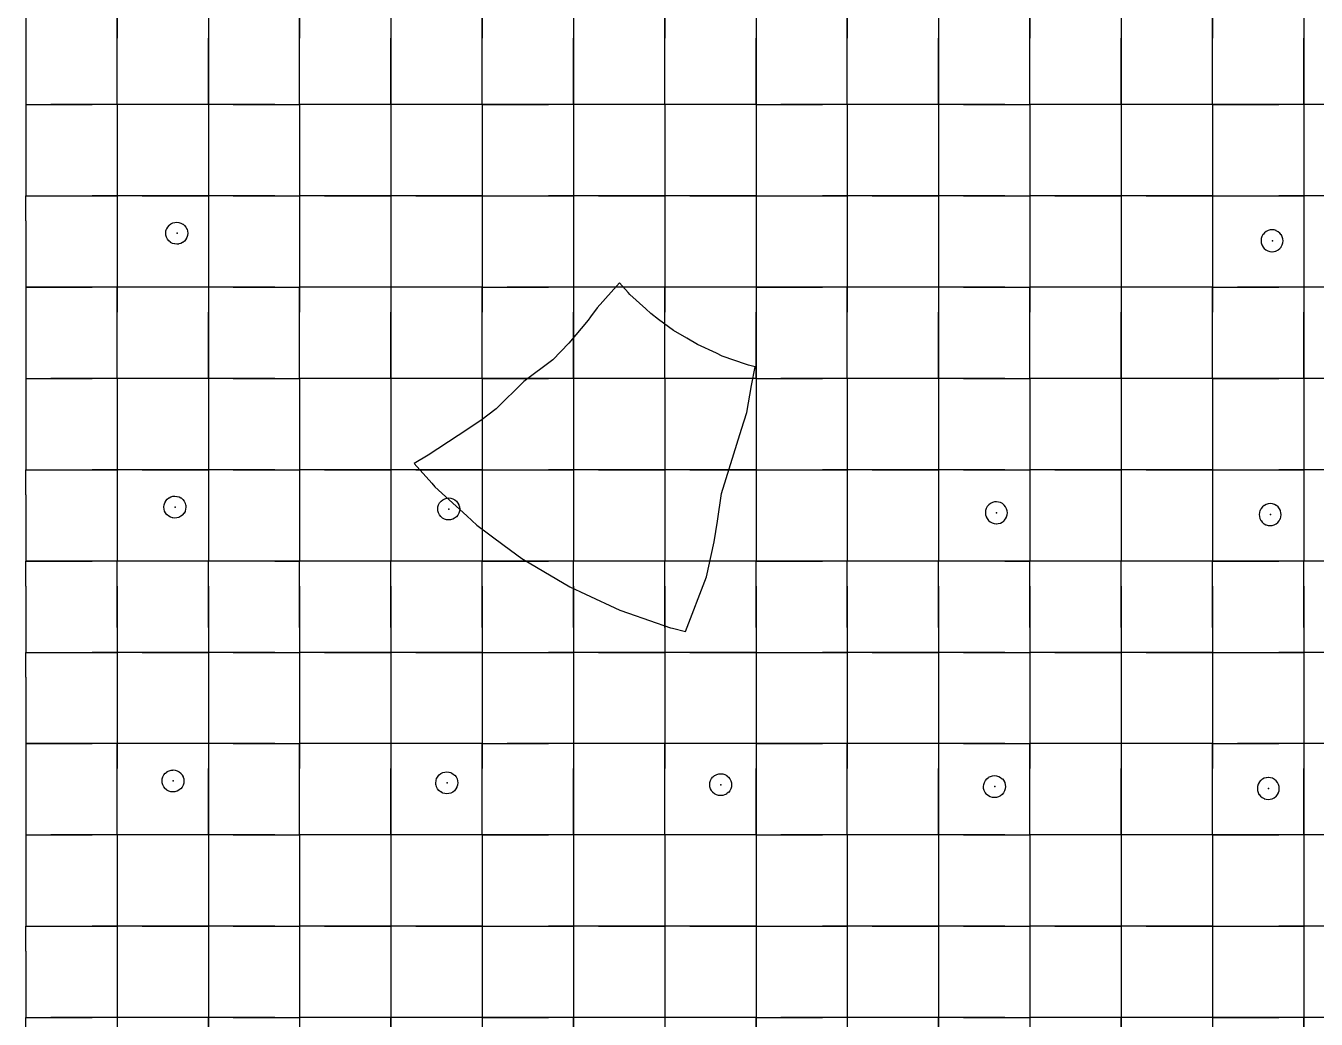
# Model space of a CAD drawing. Header units: metres. Extents: x 0 to 438, y -24 to 612.
# Drawn here: x 0 to 127.2, y 197.8 to 295.8 of the extents above; entities that cross this region are included whole.
import ezdxf

# ---------------------------------------------------------------- set-up
doc = ezdxf.new("R2010")
doc.units = ezdxf.units.M
doc.layers.add('LAYER_01_CUT', color=7, linetype='Continuous')
doc.layers.add('LAYER_04_GRID', color=7, linetype='Continuous')

msp = doc.modelspace()

# ---------------------------------------------------------------- linework, layer by layer
at = {"layer": 'LAYER_01_CUT'}
for points in [[(2.46, 297), (0, 297), (0, 294.54), (0, 288), (0, 285.54)], [(9, 290.46), (9, 297), (9, 294.54)], [(20.46, 297), (18, 297), (18, 290.46), (18, 288), (18, 281.46)], [(18, 297), (18, 294.54)], [(27, 290.46), (27, 297), (27, 294.54)], [(38.46, 297), (36, 297), (36, 290.46), (36, 288), (36, 281.46)], [(36, 297), (36, 294.54)], [(45, 290.46), (45, 297), (45, 294.54)], [(56.46, 297), (54, 297), (54, 290.46), (54, 288), (54, 281.46)], [(54, 297), (54, 294.54)], [(63, 290.46), (63, 297), (63, 294.54)], [(74.46, 297), (72, 297), (72, 290.46), (72, 288), (72, 281.46)], [(72, 297), (72, 294.54)], [(81, 290.46), (81, 297), (81, 294.54)], [(92.46, 297), (90, 297), (90, 290.46), (90, 288), (90, 281.46)], [(90, 297), (90, 294.54)], [(99, 290.46), (99, 297), (99, 294.54)], [(110.46, 297), (108, 297), (108, 290.46), (108, 288), (108, 281.46)], [(108, 297), (108, 294.54)], [(117, 290.46), (117, 297), (117, 294.54)], [(128.46, 297), (126, 297), (126, 290.46), (126, 288), (126, 281.46)], [(126, 297), (126, 294.54)], [(9, 288), (9, 294.54)], [(18, 288), (18, 294.54)], [(27, 288), (27, 294.54)], [(36, 288), (36, 294.54)], [(45, 288), (45, 294.54)], [(54, 288), (54, 294.54)], [(63, 288), (63, 294.54)], [(72, 288), (72, 294.54)], [(81, 288), (81, 294.54)], [(90, 288), (90, 294.54)], [(99, 288), (99, 294.54)], [(108, 288), (108, 294.54)], [(117, 288), (117, 294.54)], [(126, 288), (126, 294.54)], [(9, 288), (9, 290.46)], [(27, 288), (27, 290.46)], [(45, 288), (45, 290.46)], [(63, 288), (63, 290.46)], [(81, 288), (81, 290.46)], [(99, 288), (99, 290.46)], [(117, 288), (117, 290.46)], [(0, 288), (2.46, 288)], [(0, 288), (6.54, 288)], [(9, 288), (2.46, 288)], [(9, 288), (6.54, 288)], [(11.46, 288), (9, 288), (9, 281.46)], [(15.54, 288), (9, 288)], [(9, 288), (9, 285.54)], [(18, 288), (11.46, 288)], [(18, 288), (15.54, 288)], [(20.46, 288), (18, 288)], [(24.54, 288), (18, 288)], [(18, 288), (18, 285.54)], [(20.46, 288), (27, 288)], [(24.54, 288), (27, 288)], [(29.46, 288), (27, 288), (27, 281.46)], [(33.54, 288), (27, 288)], [(27, 288), (27, 285.54)], [(36, 288), (29.46, 288)], [(36, 288), (33.54, 288)], [(38.46, 288), (36, 288)], [(42.54, 288), (36, 288)], [(36, 288), (36, 285.54)], [(45, 288), (38.46, 288)], [(45, 288), (42.54, 288)], [(47.46, 288), (45, 288), (45, 281.46)], [(45, 288), (45, 285.54)], [(45, 288), (51.54, 288)], [(54, 288), (47.46, 288)], [(54, 288), (51.54, 288)], [(56.46, 288), (54, 288)], [(60.54, 288), (54, 288)], [(54, 288), (54, 285.54)], [(63, 288), (56.46, 288)], [(63, 288), (60.54, 288)], [(65.46, 288), (63, 288), (63, 281.46)], [(69.54, 288), (63, 288)], [(63, 288), (63, 285.54)], [(72, 288), (65.46, 288)], [(72, 288), (69.54, 288)], [(72, 288), (72, 285.54)], [(72, 288), (74.46, 288)], [(72, 288), (78.54, 288)], [(81, 288), (74.46, 288)], [(81, 288), (78.54, 288)], [(83.46, 288), (81, 288), (81, 281.46)], [(87.54, 288), (81, 288)], [(81, 288), (81, 285.54)], [(90, 288), (83.46, 288)], [(90, 288), (87.54, 288)], [(92.46, 288), (90, 288)], [(96.54, 288), (90, 288)], [(90, 288), (90, 285.54)], [(92.46, 288), (99, 288)], [(96.54, 288), (99, 288)], [(101.46, 288), (99, 288), (99, 281.46)], [(105.54, 288), (99, 288)], [(99, 288), (99, 285.54)], [(108, 288), (101.46, 288)], [(108, 288), (105.54, 288)], [(110.46, 288), (108, 288)], [(114.54, 288), (108, 288)], [(108, 288), (108, 285.54)], [(117, 288), (110.46, 288)], [(117, 288), (114.54, 288)], [(119.46, 288), (117, 288), (117, 281.46)], [(117, 288), (117, 285.54)], [(117, 288), (123.54, 288)], [(126, 288), (119.46, 288)], [(126, 288), (123.54, 288)], [(128.46, 288), (126, 288)], [(132.54, 288), (126, 288)], [(126, 288), (126, 285.54)], [(0, 285.54), (0, 279)], [(9, 285.54), (9, 279)], [(18, 285.54), (18, 279)], [(27, 285.54), (27, 279)], [(36, 285.54), (36, 279)], [(45, 285.54), (45, 279)], [(54, 285.54), (54, 279)], [(63, 285.54), (63, 279)], [(72, 285.54), (72, 279)], [(81, 285.54), (81, 279)], [(90, 285.54), (90, 279)], [(99, 285.54), (99, 279)], [(108, 285.54), (108, 279)], [(117, 285.54), (117, 279)], [(126, 285.54), (126, 279)], [(9, 281.46), (9, 279)], [(18, 281.46), (18, 279)], [(27, 281.46), (27, 279)], [(36, 281.46), (36, 279)], [(45, 281.46), (45, 279)], [(54, 281.46), (54, 279)], [(63, 281.46), (63, 279)], [(72, 281.46), (72, 279)], [(81, 281.46), (81, 279)], [(90, 281.46), (90, 279)], [(99, 281.46), (99, 279)], [(108, 281.46), (108, 279)], [(117, 281.46), (117, 279)], [(126, 281.46), (126, 279)], [(0, 276.54), (0, 279), (2.46, 279), (9, 279), (9, 272.46)], [(0, 279), (6.54, 279)], [(9, 279), (6.54, 279)], [(11.46, 279), (9, 279)], [(15.54, 279), (9, 279)], [(9, 279), (9, 276.54)], [(11.46, 279), (18, 279), (18, 272.46)], [(18, 279), (15.54, 279)], [(20.46, 279), (18, 279)], [(24.54, 279), (18, 279)], [(18, 279), (18, 276.54)], [(20.46, 279), (27, 279), (27, 272.46)], [(24.54, 279), (27, 279)], [(29.46, 279), (27, 279)], [(33.54, 279), (27, 279)], [(27, 279), (27, 276.54)], [(29.46, 279), (36, 279), (36, 272.46)], [(36, 279), (33.54, 279)], [(38.46, 279), (36, 279)], [(42.54, 279), (36, 279)], [(36, 279), (36, 276.54)], [(38.46, 279), (45, 279), (45, 272.46)], [(45, 279), (42.54, 279)], [(45, 279), (45, 276.54)], [(45, 279), (47.46, 279)], [(45, 279), (51.54, 279)], [(47.46, 279), (54, 279), (54, 272.46)], [(54, 279), (51.54, 279)], [(56.46, 279), (54, 279)], [(60.54, 279), (54, 279)], [(54, 279), (54, 276.54)], [(56.46, 279), (63, 279), (63, 272.46)], [(63, 279), (60.54, 279)], [(65.46, 279), (63, 279)], [(69.54, 279), (63, 279)], [(63, 279), (63, 276.54)], [(65.46, 279), (72, 279), (72, 272.46)], [(72, 279), (69.54, 279)], [(72, 279), (72, 276.54)], [(72, 279), (74.46, 279)], [(72, 279), (78.54, 279)], [(74.46, 279), (81, 279), (81, 272.46)], [(81, 279), (78.54, 279)], [(83.46, 279), (81, 279)], [(87.54, 279), (81, 279)], [(81, 279), (81, 276.54)], [(83.46, 279), (90, 279), (90, 272.46)], [(90, 279), (87.54, 279)], [(92.46, 279), (90, 279)], [(96.54, 279), (90, 279)], [(90, 279), (90, 276.54)], [(92.46, 279), (99, 279), (99, 272.46)], [(96.54, 279), (99, 279)], [(101.46, 279), (99, 279)], [(105.54, 279), (99, 279)], [(99, 279), (99, 276.54)], [(101.46, 279), (108, 279), (108, 272.46)], [(108, 279), (105.54, 279)], [(110.46, 279), (108, 279)], [(114.54, 279), (108, 279)], [(108, 279), (108, 276.54)], [(110.46, 279), (117, 279), (117, 272.46)], [(117, 279), (114.54, 279)], [(117, 279), (117, 276.54)], [(117, 279), (119.46, 279)], [(117, 279), (123.54, 279)], [(119.46, 279), (126, 279), (126, 272.46)], [(126, 279), (123.54, 279)], [(128.46, 279), (126, 279)], [(132.54, 279), (126, 279)], [(126, 279), (126, 276.54)], [(0, 276.54), (0, 270)], [(9, 276.54), (9, 270)], [(15.8, 275.9), (15.89, 275.72), (15.9, 275.71), (15.95, 275.52), (15.95, 275.51), (15.97, 275.32), (15.97, 275.31), (15.95, 275.11), (15.95, 275.11), (15.89, 274.91), (15.88, 274.9), (15.78, 274.72), (15.78, 274.71), (15.64, 274.55), (15.64, 274.54), (15.47, 274.41), (15.46, 274.41), (15.28, 274.31), (15.27, 274.31), (15.08, 274.26), (15.07, 274.25), (14.89, 274.24), (14.88, 274.24), (14.68, 274.26), (14.67, 274.26), (14.47, 274.32), (14.47, 274.32), (14.28, 274.42), (14.27, 274.43), (14.11, 274.56), (14.11, 274.57), (13.98, 274.73), (13.97, 274.74), (13.88, 274.93), (13.87, 274.93), (13.82, 275.13), (13.82, 275.13), (13.8, 275.32), (13.8, 275.33), (13.82, 275.53), (13.82, 275.54), (13.88, 275.73), (13.89, 275.74), (13.99, 275.92), (13.99, 275.93), (14.13, 276.09), (14.13, 276.1), (14.3, 276.23), (14.31, 276.24), (14.49, 276.33), (14.5, 276.33), (14.69, 276.39), (14.7, 276.39), (14.88, 276.4), (14.89, 276.4), (15.09, 276.38), (15.1, 276.38), (15.3, 276.32), (15.3, 276.32), (15.49, 276.22), (15.5, 276.22), (15.66, 276.08), (15.66, 276.07), (15.79, 275.91), (15.8, 275.9)], [(18, 276.54), (18, 270)], [(27, 276.54), (27, 270)], [(36, 276.54), (36, 270)], [(45, 276.54), (45, 270)], [(54, 276.54), (54, 270)], [(63, 276.54), (63, 270)], [(72, 276.54), (72, 270)], [(81, 276.54), (81, 270)], [(90, 276.54), (90, 270)], [(99, 276.54), (99, 270)], [(108, 276.54), (108, 270)], [(117, 276.54), (117, 270)], [(126, 276.54), (126, 270)], [(122.87, 273.49), (122.88, 273.49), (123.07, 273.51), (123.08, 273.51), (123.27, 273.56), (123.28, 273.57), (123.46, 273.66), (123.47, 273.67), (123.64, 273.8), (123.64, 273.8), (123.78, 273.96), (123.78, 273.97), (123.88, 274.16), (123.88, 274.16), (123.94, 274.36), (123.95, 274.37), (123.97, 274.57), (123.97, 274.58), (123.95, 274.76), (123.95, 274.77), (123.89, 274.96), (123.89, 274.97), (123.8, 275.15), (123.79, 275.16), (123.66, 275.33), (123.66, 275.33), (123.49, 275.47), (123.49, 275.47), (123.3, 275.57), (123.29, 275.58), (123.1, 275.64), (123.09, 275.64), (122.89, 275.66), (122.88, 275.66), (122.7, 275.64), (122.69, 275.64), (122.5, 275.59), (122.49, 275.58), (122.3, 275.49), (122.3, 275.48), (122.13, 275.35), (122.12, 275.35), (121.99, 275.19), (121.98, 275.18), (121.88, 274.99), (121.88, 274.99), (121.82, 274.79), (121.82, 274.78), (121.8, 274.58), (121.8, 274.57), (121.82, 274.39), (121.82, 274.38), (121.87, 274.19), (121.87, 274.18), (121.97, 274), (121.97, 273.99), (122.1, 273.82), (122.11, 273.82), (122.27, 273.68), (122.28, 273.68), (122.46, 273.58), (122.47, 273.57), (122.67, 273.51), (122.68, 273.51), (122.87, 273.49)], [(9, 272.46), (9, 270)], [(18, 272.46), (18, 270)], [(27, 272.46), (27, 270)], [(36, 272.46), (36, 270)], [(45, 272.46), (45, 270)], [(54, 272.46), (54, 270)], [(63, 272.46), (63, 270)], [(72, 272.46), (72, 270)], [(81, 272.46), (81, 270)], [(90, 272.46), (90, 270)], [(99, 272.46), (99, 270)], [(108, 272.46), (108, 270)], [(117, 272.46), (117, 270)], [(126, 272.46), (126, 270)], [(2.46, 270), (0, 270), (0, 267.54), (0, 261), (0, 258.54)], [(0, 270), (6.54, 270)], [(9, 270), (2.46, 270)], [(9, 270), (6.54, 270)], [(9, 263.46), (9, 270), (9, 267.54)], [(11.46, 270), (9, 270)], [(15.54, 270), (9, 270)], [(18, 270), (11.46, 270)], [(18, 270), (15.54, 270)], [(20.46, 270), (18, 270), (18, 263.46), (18, 261), (18, 254.46)], [(24.54, 270), (18, 270)], [(18, 270), (18, 267.54)], [(20.46, 270), (27, 270)], [(24.54, 270), (27, 270)], [(27, 263.46), (27, 270), (27, 267.54)], [(29.46, 270), (27, 270)], [(33.54, 270), (27, 270)], [(36, 270), (29.46, 270)], [(36, 270), (33.54, 270)], [(38.46, 270), (36, 270), (36, 263.46), (36, 261), (36, 254.46)], [(42.54, 270), (36, 270)], [(36, 270), (36, 267.54)], [(47.17, 244.54), (48.92, 243.25), (51.09, 241.96), (53.65, 240.45), (55.18, 239.74), (58.56, 238.17), (59.42, 237.87), (63.57, 236.43), (63.75, 236.38), (65.04, 236.07), (67.12, 241.45), (67.88, 244.9), (68.21, 246.93), (68.58, 249.66), (70.57, 255.99), (71.1, 257.65), (71.55, 260.32), (71.91, 262.16), (71.27, 262.31), (71.17, 262.34), (71.05, 262.38), (68.67, 263.21), (68.09, 263.48), (66.22, 264.34), (65.18, 264.96), (63.85, 265.74), (62.39, 266.83), (61.62, 267.4), (61.13, 267.85), (59.56, 269.28), (59.4, 269.46), (58.54, 270.42), (56.35, 267.96), (55.69, 267.07), (55.44, 266.74), (53.53, 264.49), (51.97, 262.83), (49.11, 260.7), (46.39, 258.02), (44.88, 256.85), (42.62, 255.37), (39.67, 253.44), (38.3, 252.61), (40.02, 250.67), (40.34, 250.32), (43.47, 247.45), (44.46, 246.55), (47.17, 244.54)], [(45, 270), (38.46, 270)], [(45, 270), (42.54, 270)], [(45, 263.46), (45, 270), (45, 267.54)], [(45, 270), (47.46, 270)], [(45, 270), (51.54, 270)], [(54, 270), (47.46, 270)], [(54, 270), (51.54, 270)], [(56.46, 270), (54, 270), (54, 263.46), (54, 261), (54, 254.46)], [(60.54, 270), (54, 270)], [(54, 270), (54, 267.54)], [(63, 270), (56.46, 270)], [(63, 270), (60.54, 270)], [(63, 263.46), (63, 270), (63, 267.54)], [(65.46, 270), (63, 270)], [(69.54, 270), (63, 270)], [(72, 270), (65.46, 270)], [(72, 270), (69.54, 270)], [(74.46, 270), (72, 270), (72, 263.46), (72, 261), (72, 254.46)], [(72, 270), (72, 267.54)], [(72, 270), (78.54, 270)], [(81, 270), (74.46, 270)], [(81, 270), (78.54, 270)], [(81, 263.46), (81, 270), (81, 267.54)], [(83.46, 270), (81, 270)], [(87.54, 270), (81, 270)], [(90, 270), (83.46, 270)], [(90, 270), (87.54, 270)], [(92.46, 270), (90, 270), (90, 263.46), (90, 261), (90, 254.46)], [(96.54, 270), (90, 270)], [(90, 270), (90, 267.54)], [(92.46, 270), (99, 270)], [(96.54, 270), (99, 270)], [(99, 263.46), (99, 270), (99, 267.54)], [(101.46, 270), (99, 270)], [(105.54, 270), (99, 270)], [(108, 270), (101.46, 270)], [(108, 270), (105.54, 270)], [(110.46, 270), (108, 270), (108, 263.46), (108, 261), (108, 254.46)], [(114.54, 270), (108, 270)], [(108, 270), (108, 267.54)], [(117, 270), (110.46, 270)], [(117, 270), (114.54, 270)], [(117, 263.46), (117, 270), (117, 267.54)], [(117, 270), (119.46, 270)], [(117, 270), (123.54, 270)], [(126, 270), (119.46, 270)], [(126, 270), (123.54, 270)], [(128.46, 270), (126, 270), (126, 263.46), (126, 261), (126, 254.46)], [(132.54, 270), (126, 270)], [(126, 270), (126, 267.54)], [(9, 261), (9, 267.54)], [(18, 261), (18, 267.54)], [(27, 261), (27, 267.54)], [(36, 261), (36, 267.54)], [(45, 261), (45, 267.54)], [(54, 261), (54, 267.54)], [(63, 261), (63, 267.54)], [(72, 261), (72, 267.54)], [(81, 261), (81, 267.54)], [(90, 261), (90, 267.54)], [(99, 261), (99, 267.54)], [(108, 261), (108, 267.54)], [(117, 261), (117, 267.54)], [(126, 261), (126, 267.54)], [(9, 261), (9, 263.46)], [(27, 261), (27, 263.46)], [(45, 261), (45, 263.46)], [(63, 261), (63, 263.46)], [(81, 261), (81, 263.46)], [(99, 261), (99, 263.46)], [(117, 261), (117, 263.46)], [(0, 261), (2.46, 261)], [(0, 261), (6.54, 261)], [(9, 261), (2.46, 261)], [(9, 261), (6.54, 261)], [(11.46, 261), (9, 261), (9, 254.46)], [(15.54, 261), (9, 261)], [(9, 261), (9, 258.54)], [(18, 261), (11.46, 261)], [(18, 261), (15.54, 261)], [(20.46, 261), (18, 261)], [(24.54, 261), (18, 261)], [(18, 261), (18, 258.54)], [(20.46, 261), (27, 261)], [(24.54, 261), (27, 261)], [(29.46, 261), (27, 261), (27, 254.46)], [(33.54, 261), (27, 261)], [(27, 261), (27, 258.54)], [(36, 261), (29.46, 261)], [(36, 261), (33.54, 261)], [(38.46, 261), (36, 261)], [(42.54, 261), (36, 261)], [(36, 261), (36, 258.54)], [(45, 261), (38.46, 261)], [(45, 261), (42.54, 261)], [(47.46, 261), (45, 261), (45, 254.46)], [(45, 261), (45, 258.54)], [(45, 261), (51.54, 261)], [(54, 261), (47.46, 261)], [(54, 261), (51.54, 261)], [(56.46, 261), (54, 261)], [(60.54, 261), (54, 261)], [(54, 261), (54, 258.54)], [(63, 261), (56.46, 261)], [(63, 261), (60.54, 261)], [(65.46, 261), (63, 261), (63, 254.46)], [(69.54, 261), (63, 261)], [(63, 261), (63, 258.54)], [(72, 261), (65.46, 261)], [(72, 261), (69.54, 261)], [(72, 261), (72, 258.54)], [(72, 261), (74.46, 261)], [(72, 261), (78.54, 261)], [(81, 261), (74.46, 261)], [(81, 261), (78.54, 261)], [(83.46, 261), (81, 261), (81, 254.46)], [(87.54, 261), (81, 261)], [(81, 261), (81, 258.54)], [(90, 261), (83.46, 261)], [(90, 261), (87.54, 261)], [(92.46, 261), (90, 261)], [(96.54, 261), (90, 261)], [(90, 261), (90, 258.54)], [(92.46, 261), (99, 261)], [(96.54, 261), (99, 261)], [(101.46, 261), (99, 261), (99, 254.46)], [(105.54, 261), (99, 261)], [(99, 261), (99, 258.54)], [(108, 261), (101.46, 261)], [(108, 261), (105.54, 261)], [(110.46, 261), (108, 261)], [(114.54, 261), (108, 261)], [(108, 261), (108, 258.54)], [(117, 261), (110.46, 261)], [(117, 261), (114.54, 261)], [(119.46, 261), (117, 261), (117, 254.46)], [(117, 261), (117, 258.54)], [(117, 261), (123.54, 261)], [(126, 261), (119.46, 261)], [(126, 261), (123.54, 261)], [(128.46, 261), (126, 261)], [(132.54, 261), (126, 261)], [(126, 261), (126, 258.54)], [(0, 258.54), (0, 252)], [(9, 258.54), (9, 252)], [(18, 258.54), (18, 252)], [(27, 258.54), (27, 252)], [(36, 258.54), (36, 252)], [(45, 258.54), (45, 252)], [(54, 258.54), (54, 252)], [(63, 258.54), (63, 252)], [(72, 258.54), (72, 252)], [(81, 258.54), (81, 252)], [(90, 258.54), (90, 252)], [(99, 258.54), (99, 252)], [(108, 258.54), (108, 252)], [(117, 258.54), (117, 252)], [(126, 258.54), (126, 252)], [(9, 254.46), (9, 252)], [(18, 254.46), (18, 252)], [(27, 254.46), (27, 252)], [(36, 254.46), (36, 252)], [(45, 254.46), (45, 252)], [(54, 254.46), (54, 252)], [(63, 254.46), (63, 252)], [(72, 254.46), (72, 252)], [(81, 254.46), (81, 252)], [(90, 254.46), (90, 252)], [(99, 254.46), (99, 252)], [(108, 254.46), (108, 252)], [(117, 254.46), (117, 252)], [(126, 254.46), (126, 252)], [(0, 249.54), (0, 252), (2.46, 252), (9, 252), (9, 245.46)], [(0, 252), (6.54, 252)], [(9, 252), (6.54, 252)], [(11.46, 252), (9, 252)], [(15.54, 252), (9, 252)], [(9, 252), (9, 249.54)], [(11.46, 252), (18, 252), (18, 245.46)], [(18, 252), (15.54, 252)], [(20.46, 252), (18, 252)], [(24.54, 252), (18, 252)], [(18, 252), (18, 249.54)], [(20.46, 252), (27, 252), (27, 245.46)], [(24.54, 252), (27, 252)], [(29.46, 252), (27, 252)], [(33.54, 252), (27, 252)], [(27, 252), (27, 249.54)], [(29.46, 252), (36, 252), (36, 245.46)], [(36, 252), (33.54, 252)], [(38.46, 252), (36, 252)], [(42.54, 252), (36, 252)], [(36, 252), (36, 249.54)], [(38.46, 252), (45, 252), (45, 245.46)], [(45, 252), (42.54, 252)], [(45, 252), (45, 249.54)], [(45, 252), (47.46, 252)], [(45, 252), (51.54, 252)], [(47.46, 252), (54, 252), (54, 245.46)], [(54, 252), (51.54, 252)], [(56.46, 252), (54, 252)], [(60.54, 252), (54, 252)], [(54, 252), (54, 249.54)], [(56.46, 252), (63, 252), (63, 245.46)], [(63, 252), (60.54, 252)], [(65.46, 252), (63, 252)], [(69.54, 252), (63, 252)], [(63, 252), (63, 249.54)], [(65.46, 252), (72, 252), (72, 245.46)], [(72, 252), (69.54, 252)], [(72, 252), (72, 249.54)], [(72, 252), (74.46, 252)], [(72, 252), (78.54, 252)], [(74.46, 252), (81, 252), (81, 245.46)], [(81, 252), (78.54, 252)], [(83.46, 252), (81, 252)], [(87.54, 252), (81, 252)], [(81, 252), (81, 249.54)], [(83.46, 252), (90, 252), (90, 245.46)], [(90, 252), (87.54, 252)], [(92.46, 252), (90, 252)], [(96.54, 252), (90, 252)], [(90, 252), (90, 249.54)], [(92.46, 252), (99, 252), (99, 245.46)], [(96.54, 252), (99, 252)], [(101.46, 252), (99, 252)], [(105.54, 252), (99, 252)], [(99, 252), (99, 249.54)], [(101.46, 252), (108, 252), (108, 245.46)], [(108, 252), (105.54, 252)], [(110.46, 252), (108, 252)], [(114.54, 252), (108, 252)], [(108, 252), (108, 249.54)], [(110.46, 252), (117, 252), (117, 245.46)], [(117, 252), (114.54, 252)], [(117, 252), (117, 249.54)], [(117, 252), (119.46, 252)], [(117, 252), (123.54, 252)], [(119.46, 252), (126, 252), (126, 245.46)], [(126, 252), (123.54, 252)], [(128.46, 252), (126, 252)], [(132.54, 252), (126, 252)], [(126, 252), (126, 249.54)], [(0, 249.54), (0, 243)], [(9, 249.54), (9, 243)], [(13.92, 247.57), (13.79, 247.74), (13.78, 247.74), (13.69, 247.93), (13.69, 247.93), (13.63, 248.13), (13.63, 248.13), (13.62, 248.32), (13.61, 248.33), (13.64, 248.53), (13.64, 248.54), (13.7, 248.73), (13.7, 248.74), (13.8, 248.92), (13.8, 248.93), (13.94, 249.09), (13.95, 249.1), (14.11, 249.23), (14.12, 249.24), (14.3, 249.33), (14.31, 249.33), (14.5, 249.39), (14.51, 249.39), (14.7, 249.4), (14.71, 249.4), (14.9, 249.38), (14.91, 249.38), (15.11, 249.32), (15.12, 249.32), (15.3, 249.22), (15.31, 249.22), (15.47, 249.08), (15.48, 249.07), (15.61, 248.91), (15.61, 248.9), (15.71, 248.72), (15.71, 248.71), (15.76, 248.52), (15.77, 248.51), (15.78, 248.32), (15.78, 248.31), (15.76, 248.12), (15.76, 248.11), (15.7, 247.91), (15.7, 247.9), (15.6, 247.72), (15.59, 247.71), (15.46, 247.55), (15.45, 247.54), (15.28, 247.41), (15.28, 247.41), (15.09, 247.31), (15.08, 247.31), (14.89, 247.26), (14.89, 247.25), (14.7, 247.24), (14.69, 247.24), (14.49, 247.26), (14.48, 247.26), (14.29, 247.32), (14.28, 247.32), (14.1, 247.42), (14.09, 247.43), (13.93, 247.56), (13.92, 247.57)], [(18, 249.54), (18, 243)], [(27, 249.54), (27, 243)], [(36, 249.54), (36, 243)], [(45, 249.54), (45, 243)], [(54, 249.54), (54, 243)], [(63, 249.54), (63, 243)], [(72, 249.54), (72, 243)], [(81, 249.54), (81, 243)], [(90, 249.54), (90, 243)], [(99, 249.54), (99, 243)], [(108, 249.54), (108, 243)], [(117, 249.54), (117, 243)], [(126, 249.54), (126, 243)], [(40.8, 248.74), (40.8, 248.75), (40.94, 248.91), (40.95, 248.91), (41.11, 249.04), (41.12, 249.05), (41.3, 249.14), (41.31, 249.15), (41.5, 249.2), (41.51, 249.2), (41.7, 249.22), (41.71, 249.22), (41.9, 249.2), (41.91, 249.2), (42.11, 249.14), (42.12, 249.13), (42.3, 249.03), (42.31, 249.03), (42.47, 248.89), (42.48, 248.89), (42.61, 248.72), (42.61, 248.71), (42.71, 248.53), (42.71, 248.52), (42.76, 248.33), (42.76, 248.32), (42.78, 248.14), (42.78, 248.13), (42.76, 247.93), (42.76, 247.92), (42.7, 247.72), (42.7, 247.72), (42.6, 247.53), (42.59, 247.52), (42.46, 247.36), (42.45, 247.36), (42.28, 247.23), (42.28, 247.22), (42.09, 247.13), (42.08, 247.12), (41.89, 247.07), (41.88, 247.07), (41.7, 247.05), (41.69, 247.05), (41.49, 247.07), (41.48, 247.07), (41.29, 247.13), (41.28, 247.14), (41.09, 247.24), (41.09, 247.24), (40.93, 247.38), (40.92, 247.38), (40.79, 247.55), (40.78, 247.56), (40.69, 247.74), (40.69, 247.75), (40.63, 247.94), (40.63, 247.95), (40.62, 248.13), (40.61, 248.14), (40.63, 248.34), (40.64, 248.35), (40.7, 248.55), (40.7, 248.55), (40.8, 248.74)], [(95.09, 246.86), (95.28, 246.76), (95.29, 246.76), (95.48, 246.7), (95.49, 246.7), (95.69, 246.68), (95.7, 246.68), (95.88, 246.7), (95.89, 246.7), (96.08, 246.75), (96.09, 246.75), (96.28, 246.85), (96.28, 246.85), (96.45, 246.98), (96.46, 246.99), (96.59, 247.15), (96.6, 247.16), (96.7, 247.34), (96.7, 247.35), (96.76, 247.55), (96.76, 247.56), (96.78, 247.75), (96.78, 247.76), (96.76, 247.95), (96.76, 247.96), (96.71, 248.15), (96.7, 248.16), (96.61, 248.34), (96.61, 248.35), (96.48, 248.51), (96.47, 248.52), (96.31, 248.66), (96.3, 248.66), (96.12, 248.76), (96.11, 248.76), (95.91, 248.82), (95.9, 248.82), (95.7, 248.85), (95.7, 248.84), (95.51, 248.83), (95.5, 248.83), (95.31, 248.77), (95.3, 248.77), (95.12, 248.68), (95.11, 248.67), (94.94, 248.54), (94.94, 248.53), (94.8, 248.37), (94.8, 248.37), (94.7, 248.18), (94.69, 248.17), (94.63, 247.98), (94.63, 247.97), (94.61, 247.77), (94.61, 247.76), (94.63, 247.57), (94.63, 247.57), (94.68, 247.38), (94.69, 247.37), (94.78, 247.18), (94.79, 247.18), (94.92, 247.01), (94.92, 247), (95.09, 246.87), (95.09, 246.86)], [(123.08, 246.56), (123.09, 246.57), (123.28, 246.66), (123.28, 246.67), (123.45, 246.8), (123.45, 246.8), (123.59, 246.96), (123.59, 246.97), (123.69, 247.16), (123.7, 247.17), (123.76, 247.36), (123.76, 247.37), (123.78, 247.57), (123.78, 247.58), (123.76, 247.76), (123.76, 247.77), (123.71, 247.96), (123.7, 247.97), (123.61, 248.16), (123.61, 248.16), (123.47, 248.33), (123.47, 248.33), (123.31, 248.47), (123.3, 248.47), (123.11, 248.57), (123.11, 248.58), (122.91, 248.64), (122.9, 248.64), (122.7, 248.66), (122.7, 248.66), (122.51, 248.64), (122.5, 248.64), (122.31, 248.59), (122.3, 248.58), (122.12, 248.49), (122.11, 248.49), (121.94, 248.35), (121.94, 248.35), (121.8, 248.19), (121.8, 248.18), (121.7, 247.99), (121.69, 247.99), (121.63, 247.79), (121.63, 247.78), (121.61, 247.58), (121.61, 247.58), (121.63, 247.39), (121.63, 247.38), (121.68, 247.19), (121.69, 247.18), (121.78, 247), (121.79, 246.99), (121.92, 246.82), (121.92, 246.82), (122.08, 246.68), (122.09, 246.68), (122.28, 246.58), (122.29, 246.57), (122.48, 246.51), (122.49, 246.51), (122.69, 246.49), (122.7, 246.49), (122.88, 246.51), (122.89, 246.51), (123.08, 246.56)], [(9, 245.46), (9, 243)], [(18, 245.46), (18, 243)], [(27, 245.46), (27, 243)], [(36, 245.46), (36, 243)], [(45, 245.46), (45, 243)], [(54, 245.46), (54, 243)], [(63, 245.46), (63, 243)], [(72, 245.46), (72, 243)], [(81, 245.46), (81, 243)], [(90, 245.46), (90, 243)], [(99, 245.46), (99, 243)], [(108, 245.46), (108, 243)], [(117, 245.46), (117, 243)], [(126, 245.46), (126, 243)], [(128.46, 243), (126, 243), (119.46, 243), (117, 243), (110.46, 243), (108, 243), (101.46, 243), (99, 243), (92.46, 243), (90, 243), (83.46, 243), (81, 243), (74.46, 243), (72, 243), (65.46, 243), (63, 243), (56.46, 243), (54, 243), (47.46, 243), (45, 243), (38.46, 243), (36, 243), (29.46, 243), (27, 243), (20.46, 243), (18, 243), (11.46, 243), (9, 243), (2.46, 243), (0, 243), (6.54, 243)], [(0, 240.54), (0, 243)], [(9, 243), (6.54, 243)], [(15.54, 243), (9, 243)], [(9, 236.46), (9, 243)], [(9, 240.54), (9, 243)], [(18, 243), (15.54, 243)], [(24.54, 243), (18, 243)], [(18, 236.46), (18, 243)], [(18, 240.54), (18, 243)], [(24.54, 243), (27, 243)], [(33.54, 243), (27, 243)], [(27, 236.46), (27, 243)], [(27, 240.54), (27, 243)], [(36, 243), (33.54, 243)], [(42.54, 243), (36, 243)], [(36, 236.46), (36, 243)], [(36, 240.54), (36, 243)], [(45, 243), (42.54, 243)], [(45, 236.46), (45, 243)], [(45, 240.54), (45, 243)], [(45, 243), (51.54, 243)], [(54, 243), (51.54, 243)], [(60.54, 243), (54, 243)], [(54, 236.46), (54, 243)], [(54, 240.54), (54, 243)], [(63, 243), (60.54, 243)], [(69.54, 243), (63, 243)], [(63, 236.46), (63, 243)], [(63, 240.54), (63, 243)], [(72, 243), (69.54, 243)], [(72, 236.46), (72, 243)], [(72, 240.54), (72, 243)], [(72, 243), (78.54, 243)], [(81, 243), (78.54, 243)], [(87.54, 243), (81, 243)], [(81, 236.46), (81, 243)], [(81, 240.54), (81, 243)], [(90, 243), (87.54, 243)], [(96.54, 243), (90, 243)], [(90, 236.46), (90, 243)], [(90, 240.54), (90, 243)], [(96.54, 243), (99, 243)], [(105.54, 243), (99, 243)], [(99, 236.46), (99, 243)], [(99, 240.54), (99, 243)], [(108, 243), (105.54, 243)], [(114.54, 243), (108, 243)], [(108, 236.46), (108, 243)], [(108, 240.54), (108, 243)], [(117, 243), (114.54, 243)], [(117, 236.46), (117, 243)], [(117, 240.54), (117, 243)], [(117, 243), (123.54, 243)], [(126, 243), (123.54, 243)], [(132.54, 243), (126, 243)], [(126, 236.46), (126, 243)], [(126, 240.54), (126, 243)], [(0, 240.54), (0, 234)], [(9, 240.54), (9, 234)], [(18, 240.54), (18, 234)], [(27, 240.54), (27, 234)], [(36, 240.54), (36, 234)], [(45, 240.54), (45, 234)], [(54, 240.54), (54, 234)], [(63, 240.54), (63, 234)], [(72, 240.54), (72, 234)], [(81, 240.54), (81, 234)], [(90, 240.54), (90, 234)], [(99, 240.54), (99, 234)], [(108, 240.54), (108, 234)], [(117, 240.54), (117, 234)], [(126, 240.54), (126, 234)], [(9, 236.46), (9, 234)], [(18, 236.46), (18, 234)], [(27, 236.46), (27, 234)], [(36, 236.46), (36, 234)], [(45, 236.46), (45, 234)], [(54, 236.46), (54, 234)], [(63, 236.46), (63, 234)], [(72, 236.46), (72, 234)], [(81, 236.46), (81, 234)], [(90, 236.46), (90, 234)], [(99, 236.46), (99, 234)], [(108, 236.46), (108, 234)], [(117, 236.46), (117, 234)], [(126, 236.46), (126, 234)], [(0, 231.54), (0, 234), (2.46, 234), (9, 234), (9, 227.46)], [(0, 234), (6.54, 234)], [(9, 234), (6.54, 234)], [(11.46, 234), (9, 234)], [(15.54, 234), (9, 234)], [(9, 234), (9, 231.54)], [(11.46, 234), (18, 234), (18, 227.46)], [(18, 234), (15.54, 234)], [(20.46, 234), (18, 234)], [(24.54, 234), (18, 234)], [(18, 234), (18, 231.54)], [(20.46, 234), (27, 234), (27, 227.46)], [(24.54, 234), (27, 234)], [(29.46, 234), (27, 234)], [(33.54, 234), (27, 234)], [(27, 234), (27, 231.54)], [(29.46, 234), (36, 234), (36, 227.46)], [(36, 234), (33.54, 234)], [(38.46, 234), (36, 234)], [(42.54, 234), (36, 234)], [(36, 234), (36, 231.54)], [(38.46, 234), (45, 234), (45, 227.46)], [(45, 234), (42.54, 234)], [(45, 234), (45, 231.54)], [(45, 234), (47.46, 234)], [(45, 234), (51.54, 234)], [(47.46, 234), (54, 234), (54, 227.46)], [(54, 234), (51.54, 234)], [(56.46, 234), (54, 234)], [(60.54, 234), (54, 234)], [(54, 234), (54, 231.54)], [(56.46, 234), (63, 234), (63, 227.46)], [(63, 234), (60.54, 234)], [(65.46, 234), (63, 234)], [(69.54, 234), (63, 234)], [(63, 234), (63, 231.54)], [(65.46, 234), (72, 234), (72, 227.46)], [(72, 234), (69.54, 234)], [(72, 234), (72, 231.54)], [(72, 234), (74.46, 234)], [(72, 234), (78.54, 234)], [(74.46, 234), (81, 234), (81, 227.46)], [(81, 234), (78.54, 234)], [(83.46, 234), (81, 234)], [(87.54, 234), (81, 234)], [(81, 234), (81, 231.54)], [(83.46, 234), (90, 234), (90, 227.46)], [(90, 234), (87.54, 234)], [(92.46, 234), (90, 234)], [(96.54, 234), (90, 234)], [(90, 234), (90, 231.54)], [(92.46, 234), (99, 234), (99, 227.46)], [(96.54, 234), (99, 234)], [(101.46, 234), (99, 234)], [(105.54, 234), (99, 234)], [(99, 234), (99, 231.54)], [(101.46, 234), (108, 234), (108, 227.46)], [(108, 234), (105.54, 234)], [(110.46, 234), (108, 234)], [(114.54, 234), (108, 234)], [(108, 234), (108, 231.54)], [(110.46, 234), (117, 234), (117, 227.46)], [(117, 234), (114.54, 234)], [(117, 234), (117, 231.54)], [(117, 234), (119.46, 234)], [(117, 234), (123.54, 234)], [(119.46, 234), (126, 234), (126, 227.46)], [(126, 234), (123.54, 234)], [(128.46, 234), (126, 234)], [(132.54, 234), (126, 234)], [(126, 234), (126, 231.54)], [(0, 231.54), (0, 225)], [(9, 231.54), (9, 225)], [(18, 231.54), (18, 225)], [(27, 231.54), (27, 225)], [(36, 231.54), (36, 225)], [(45, 231.54), (45, 225)], [(54, 231.54), (54, 225)], [(63, 231.54), (63, 225)], [(72, 231.54), (72, 225)], [(81, 231.54), (81, 225)], [(90, 231.54), (90, 225)], [(99, 231.54), (99, 225)], [(108, 231.54), (108, 225)], [(117, 231.54), (117, 225)], [(126, 231.54), (126, 225)], [(9, 227.46), (9, 225)], [(18, 227.46), (18, 225)], [(27, 227.46), (27, 225)], [(36, 227.46), (36, 225)], [(45, 227.46), (45, 225)], [(54, 227.46), (54, 225)], [(63, 227.46), (63, 225)], [(72, 227.46), (72, 225)], [(81, 227.46), (81, 225)], [(90, 227.46), (90, 225)], [(99, 227.46), (99, 225)], [(108, 227.46), (108, 225)], [(117, 227.46), (117, 225)], [(126, 227.46), (126, 225)], [(2.46, 225), (0, 225), (0, 222.54), (0, 216), (0, 213.54)], [(0, 225), (6.54, 225)], [(9, 225), (2.46, 225)], [(9, 225), (6.54, 225)], [(9, 218.46), (9, 225), (9, 222.54)], [(11.46, 225), (9, 225)], [(15.54, 225), (9, 225)], [(18, 225), (11.46, 225)], [(18, 225), (15.54, 225)], [(20.46, 225), (18, 225), (18, 218.46), (18, 216), (18, 209.46)], [(24.54, 225), (18, 225)], [(18, 225), (18, 222.54)], [(20.46, 225), (27, 225)], [(24.54, 225), (27, 225)], [(27, 218.46), (27, 225), (27, 222.54)], [(29.46, 225), (27, 225)], [(33.54, 225), (27, 225)], [(36, 225), (29.46, 225)], [(36, 225), (33.54, 225)], [(38.46, 225), (36, 225), (36, 218.46), (36, 216), (36, 209.46)], [(42.54, 225), (36, 225)], [(36, 225), (36, 222.54)], [(45, 225), (38.46, 225)], [(45, 225), (42.54, 225)], [(45, 218.46), (45, 225), (45, 222.54)], [(45, 225), (47.46, 225)], [(45, 225), (51.54, 225)], [(54, 225), (47.46, 225)], [(54, 225), (51.54, 225)], [(56.46, 225), (54, 225), (54, 218.46), (54, 216), (54, 209.46)], [(60.54, 225), (54, 225)], [(54, 225), (54, 222.54)], [(63, 225), (56.46, 225)], [(63, 225), (60.54, 225)], [(63, 218.46), (63, 225), (63, 222.54)], [(65.46, 225), (63, 225)], [(69.54, 225), (63, 225)], [(72, 225), (65.46, 225)], [(72, 225), (69.54, 225)], [(74.46, 225), (72, 225), (72, 218.46), (72, 216), (72, 209.46)], [(72, 225), (72, 222.54)], [(72, 225), (78.54, 225)], [(81, 225), (74.46, 225)], [(81, 225), (78.54, 225)], [(81, 218.46), (81, 225), (81, 222.54)], [(83.46, 225), (81, 225)], [(87.54, 225), (81, 225)], [(90, 225), (83.46, 225)], [(90, 225), (87.54, 225)], [(92.46, 225), (90, 225), (90, 218.46), (90, 216), (90, 209.46)], [(96.54, 225), (90, 225)], [(90, 225), (90, 222.54)], [(92.46, 225), (99, 225)], [(96.54, 225), (99, 225)], [(99, 218.46), (99, 225), (99, 222.54)], [(101.46, 225), (99, 225)], [(105.54, 225), (99, 225)], [(108, 225), (101.46, 225)], [(108, 225), (105.54, 225)], [(110.46, 225), (108, 225), (108, 218.46), (108, 216), (108, 209.46)], [(114.54, 225), (108, 225)], [(108, 225), (108, 222.54)], [(117, 225), (110.46, 225)], [(117, 225), (114.54, 225)], [(117, 218.46), (117, 225), (117, 222.54)], [(117, 225), (119.46, 225)], [(117, 225), (123.54, 225)], [(126, 225), (119.46, 225)], [(126, 225), (123.54, 225)], [(128.46, 225), (126, 225), (126, 218.46), (126, 216), (126, 209.46)], [(132.54, 225), (126, 225)], [(126, 225), (126, 222.54)], [(9, 216), (9, 222.54)], [(15.09, 220.41), (14.91, 220.31), (14.9, 220.31), (14.71, 220.26), (14.7, 220.26), (14.51, 220.24), (14.5, 220.24), (14.31, 220.26), (14.3, 220.26), (14.1, 220.32), (14.09, 220.32), (13.91, 220.42), (13.9, 220.43), (13.74, 220.56), (13.73, 220.57), (13.6, 220.74), (13.6, 220.74), (13.5, 220.93), (13.5, 220.94), (13.45, 221.13), (13.44, 221.13), (13.43, 221.32), (13.43, 221.33), (13.45, 221.53), (13.45, 221.54), (13.51, 221.73), (13.51, 221.74), (13.61, 221.93), (13.62, 221.93), (13.75, 222.09), (13.76, 222.1), (13.93, 222.23), (13.93, 222.24), (14.12, 222.33), (14.12, 222.33), (14.32, 222.39), (14.32, 222.39), (14.51, 222.4), (14.52, 222.41), (14.72, 222.38), (14.73, 222.38), (14.92, 222.32), (14.93, 222.32), (15.11, 222.22), (15.12, 222.22), (15.28, 222.08), (15.29, 222.07), (15.42, 221.91), (15.43, 221.9), (15.52, 221.72), (15.52, 221.71), (15.58, 221.52), (15.58, 221.51), (15.59, 221.32), (15.59, 221.31), (15.57, 221.12), (15.57, 221.11), (15.51, 220.91), (15.51, 220.9), (15.41, 220.72), (15.41, 220.71), (15.27, 220.55), (15.26, 220.54), (15.1, 220.41), (15.09, 220.41)], [(18, 216), (18, 222.54)], [(27, 216), (27, 222.54)], [(36, 216), (36, 222.54)], [(40.73, 220.38), (40.6, 220.55), (40.6, 220.56), (40.5, 220.74), (40.5, 220.75), (40.45, 220.94), (40.44, 220.95), (40.43, 221.14), (40.43, 221.14), (40.45, 221.34), (40.45, 221.35), (40.51, 221.55), (40.51, 221.55), (40.61, 221.74), (40.62, 221.75), (40.75, 221.91), (40.76, 221.91), (40.92, 222.05), (40.93, 222.05), (41.12, 222.14), (41.12, 222.15), (41.32, 222.2), (41.32, 222.2), (41.51, 222.22), (41.52, 222.22), (41.72, 222.2), (41.73, 222.2), (41.92, 222.14), (41.93, 222.13), (42.11, 222.03), (42.12, 222.03), (42.28, 221.89), (42.29, 221.89), (42.42, 221.72), (42.43, 221.72), (42.52, 221.53), (42.52, 221.52), (42.58, 221.33), (42.58, 221.32), (42.59, 221.14), (42.59, 221.13), (42.57, 220.93), (42.57, 220.92), (42.51, 220.73), (42.51, 220.72), (42.41, 220.53), (42.41, 220.53), (42.27, 220.36), (42.26, 220.36), (42.1, 220.23), (42.09, 220.22), (41.91, 220.13), (41.9, 220.12), (41.71, 220.07), (41.7, 220.07), (41.51, 220.05), (41.5, 220.05), (41.31, 220.07), (41.3, 220.07), (41.1, 220.13), (41.09, 220.14), (40.91, 220.24), (40.9, 220.24), (40.74, 220.38), (40.73, 220.38)], [(45, 216), (45, 222.54)], [(54, 216), (54, 222.54)], [(63, 216), (63, 222.54)], [(69.59, 220.94), (69.57, 220.74), (69.57, 220.73), (69.51, 220.54), (69.51, 220.53), (69.41, 220.35), (69.41, 220.34), (69.27, 220.18), (69.26, 220.17), (69.1, 220.04), (69.09, 220.03), (68.9, 219.94), (68.9, 219.94), (68.71, 219.88), (68.7, 219.88), (68.51, 219.87), (68.5, 219.87), (68.3, 219.89), (68.3, 219.89), (68.1, 219.95), (68.09, 219.95), (67.91, 220.05), (67.9, 220.05), (67.74, 220.19), (67.73, 220.2), (67.6, 220.36), (67.6, 220.37), (67.5, 220.55), (67.5, 220.56), (67.45, 220.75), (67.44, 220.76), (67.43, 220.95), (67.43, 220.96), (67.45, 221.16), (67.45, 221.16), (67.51, 221.36), (67.51, 221.37), (67.61, 221.55), (67.62, 221.56), (67.75, 221.72), (67.76, 221.73), (67.92, 221.86), (67.93, 221.86), (68.12, 221.96), (68.12, 221.96), (68.32, 222.01), (68.32, 222.02), (68.51, 222.03), (68.52, 222.03), (68.72, 222.01), (68.72, 222.01), (68.92, 221.95), (68.93, 221.95), (69.11, 221.85), (69.12, 221.84), (69.28, 221.71), (69.29, 221.7), (69.42, 221.54), (69.43, 221.53), (69.52, 221.34), (69.52, 221.34), (69.58, 221.14), (69.58, 221.14), (69.59, 220.95), (69.59, 220.94)], [(72, 216), (72, 222.54)], [(81, 216), (81, 222.54)], [(90, 216), (90, 222.54)], [(96.11, 221.66), (96.12, 221.66), (96.28, 221.52), (96.29, 221.52), (96.42, 221.35), (96.43, 221.34), (96.52, 221.16), (96.52, 221.15), (96.57, 220.96), (96.58, 220.95), (96.59, 220.76), (96.59, 220.76), (96.57, 220.56), (96.57, 220.55), (96.51, 220.35), (96.51, 220.34), (96.41, 220.16), (96.4, 220.15), (96.27, 219.99), (96.26, 219.98), (96.1, 219.85), (96.09, 219.85), (95.9, 219.75), (95.9, 219.75), (95.7, 219.7), (95.7, 219.7), (95.51, 219.68), (95.5, 219.68), (95.3, 219.7), (95.3, 219.7), (95.1, 219.76), (95.09, 219.76), (94.91, 219.86), (94.9, 219.87), (94.74, 220), (94.73, 220.01), (94.6, 220.18), (94.59, 220.18), (94.5, 220.37), (94.5, 220.38), (94.44, 220.57), (94.44, 220.58), (94.43, 220.76), (94.43, 220.77), (94.45, 220.97), (94.45, 220.98), (94.51, 221.17), (94.51, 221.18), (94.61, 221.37), (94.61, 221.37), (94.75, 221.54), (94.76, 221.54), (94.92, 221.67), (94.93, 221.68), (95.12, 221.77), (95.12, 221.77), (95.31, 221.83), (95.32, 221.83), (95.51, 221.85), (95.52, 221.85), (95.72, 221.83), (95.72, 221.82), (95.92, 221.76), (95.93, 221.76), (96.11, 221.66)], [(99, 216), (99, 222.54)], [(108, 216), (108, 222.54)], [(117, 216), (117, 222.54)], [(121.92, 221.49), (121.76, 221.36), (121.75, 221.35), (121.61, 221.19), (121.61, 221.18), (121.51, 220.99), (121.51, 220.99), (121.45, 220.79), (121.45, 220.78), (121.43, 220.58), (121.43, 220.58), (121.44, 220.39), (121.44, 220.38), (121.5, 220.19), (121.5, 220.18), (121.59, 220), (121.6, 219.99), (121.73, 219.82), (121.74, 219.82), (121.9, 219.68), (121.91, 219.68), (122.09, 219.58), (122.1, 219.57), (122.29, 219.51), (122.3, 219.51), (122.5, 219.49), (122.51, 219.49), (122.7, 219.51), (122.7, 219.51), (122.9, 219.56), (122.9, 219.57), (123.09, 219.66), (123.1, 219.67), (123.26, 219.8), (123.27, 219.8), (123.4, 219.97), (123.41, 219.97), (123.51, 220.16), (123.51, 220.17), (123.57, 220.36), (123.57, 220.37), (123.59, 220.57), (123.59, 220.58), (123.58, 220.76), (123.57, 220.77), (123.52, 220.96), (123.52, 220.97), (123.42, 221.16), (123.42, 221.16), (123.29, 221.33), (123.28, 221.33), (123.12, 221.47), (123.11, 221.48), (122.93, 221.58), (122.92, 221.58), (122.72, 221.64), (122.72, 221.64), (122.52, 221.66), (122.51, 221.66), (122.32, 221.64), (122.31, 221.64), (122.12, 221.59), (122.11, 221.58), (121.93, 221.49), (121.92, 221.49)], [(126, 216), (126, 222.54)], [(9, 216), (9, 218.46)], [(27, 216), (27, 218.46)], [(45, 216), (45, 218.46)], [(63, 216), (63, 218.46)], [(81, 216), (81, 218.46)], [(99, 216), (99, 218.46)], [(117, 216), (117, 218.46)], [(0, 216), (2.46, 216)], [(0, 216), (6.54, 216)], [(9, 216), (2.46, 216)], [(9, 216), (6.54, 216)], [(11.46, 216), (9, 216), (9, 209.46)], [(15.54, 216), (9, 216)], [(9, 216), (9, 213.54)], [(18, 216), (11.46, 216)], [(18, 216), (15.54, 216)], [(20.46, 216), (18, 216)], [(24.54, 216), (18, 216)], [(18, 216), (18, 213.54)], [(20.46, 216), (27, 216)], [(24.54, 216), (27, 216)], [(29.46, 216), (27, 216), (27, 209.46)], [(33.54, 216), (27, 216)], [(27, 216), (27, 213.54)], [(36, 216), (29.46, 216)], [(36, 216), (33.54, 216)], [(38.46, 216), (36, 216)], [(42.54, 216), (36, 216)], [(36, 216), (36, 213.54)], [(45, 216), (38.46, 216)], [(45, 216), (42.54, 216)], [(47.46, 216), (45, 216), (45, 209.46)], [(45, 216), (45, 213.54)], [(45, 216), (51.54, 216)], [(54, 216), (47.46, 216)], [(54, 216), (51.54, 216)], [(56.46, 216), (54, 216)], [(60.54, 216), (54, 216)], [(54, 216), (54, 213.54)], [(63, 216), (56.46, 216)], [(63, 216), (60.54, 216)], [(65.46, 216), (63, 216), (63, 209.46)], [(69.54, 216), (63, 216)], [(63, 216), (63, 213.54)], [(72, 216), (65.46, 216)], [(72, 216), (69.54, 216)], [(72, 216), (72, 213.54)], [(72, 216), (74.46, 216)], [(72, 216), (78.54, 216)], [(81, 216), (74.46, 216)], [(81, 216), (78.54, 216)], [(83.46, 216), (81, 216), (81, 209.46)], [(87.54, 216), (81, 216)], [(81, 216), (81, 213.54)], [(90, 216), (83.46, 216)], [(90, 216), (87.54, 216)], [(92.46, 216), (90, 216)], [(96.54, 216), (90, 216)], [(90, 216), (90, 213.54)], [(92.46, 216), (99, 216)], [(96.54, 216), (99, 216)], [(101.46, 216), (99, 216), (99, 209.46)], [(105.54, 216), (99, 216)], [(99, 216), (99, 213.54)], [(108, 216), (101.46, 216)], [(108, 216), (105.54, 216)], [(110.46, 216), (108, 216)], [(114.54, 216), (108, 216)], [(108, 216), (108, 213.54)], [(117, 216), (110.46, 216)], [(117, 216), (114.54, 216)], [(119.46, 216), (117, 216), (117, 209.46)], [(117, 216), (117, 213.54)], [(117, 216), (123.54, 216)], [(126, 216), (119.46, 216)], [(126, 216), (123.54, 216)], [(128.46, 216), (126, 216)], [(132.54, 216), (126, 216)], [(126, 216), (126, 213.54)], [(0, 213.54), (0, 207)], [(9, 213.54), (9, 207)], [(18, 213.54), (18, 207)], [(27, 213.54), (27, 207)], [(36, 213.54), (36, 207)], [(45, 213.54), (45, 207)], [(54, 213.54), (54, 207)], [(63, 213.54), (63, 207)], [(72, 213.54), (72, 207)], [(81, 213.54), (81, 207)], [(90, 213.54), (90, 207)], [(99, 213.54), (99, 207)], [(108, 213.54), (108, 207)], [(117, 213.54), (117, 207)], [(126, 213.54), (126, 207)], [(9, 209.46), (9, 207)], [(18, 209.46), (18, 207)], [(27, 209.46), (27, 207)], [(36, 209.46), (36, 207)], [(45, 209.46), (45, 207)], [(54, 209.46), (54, 207)], [(63, 209.46), (63, 207)], [(72, 209.46), (72, 207)], [(81, 209.46), (81, 207)], [(90, 209.46), (90, 207)], [(99, 209.46), (99, 207)], [(108, 209.46), (108, 207)], [(117, 209.46), (117, 207)], [(126, 209.46), (126, 207)], [(0, 204.54), (0, 207), (2.46, 207), (9, 207), (9, 200.46)], [(0, 207), (6.54, 207)], [(9, 207), (6.54, 207)], [(11.46, 207), (9, 207)], [(15.54, 207), (9, 207)], [(9, 207), (9, 204.54)], [(11.46, 207), (18, 207), (18, 200.46)], [(18, 207), (15.54, 207)], [(20.46, 207), (18, 207)], [(24.54, 207), (18, 207)], [(18, 207), (18, 204.54)], [(20.46, 207), (27, 207), (27, 200.46)], [(24.54, 207), (27, 207)], [(29.46, 207), (27, 207)], [(33.54, 207), (27, 207)], [(27, 207), (27, 204.54)], [(29.46, 207), (36, 207), (36, 200.46)], [(36, 207), (33.54, 207)], [(38.46, 207), (36, 207)], [(42.54, 207), (36, 207)], [(36, 207), (36, 204.54)], [(38.46, 207), (45, 207), (45, 200.46)], [(45, 207), (42.54, 207)], [(45, 207), (45, 204.54)], [(45, 207), (47.46, 207)], [(45, 207), (51.54, 207)], [(47.46, 207), (54, 207), (54, 200.46)], [(54, 207), (51.54, 207)], [(56.46, 207), (54, 207)], [(60.54, 207), (54, 207)], [(54, 207), (54, 204.54)], [(56.46, 207), (63, 207), (63, 200.46)], [(63, 207), (60.54, 207)], [(65.46, 207), (63, 207)], [(69.54, 207), (63, 207)], [(63, 207), (63, 204.54)], [(65.46, 207), (72, 207), (72, 200.46)], [(72, 207), (69.54, 207)], [(72, 207), (72, 204.54)], [(72, 207), (74.46, 207)], [(72, 207), (78.54, 207)], [(74.46, 207), (81, 207), (81, 200.46)], [(81, 207), (78.54, 207)], [(83.46, 207), (81, 207)], [(87.54, 207), (81, 207)], [(81, 207), (81, 204.54)], [(83.46, 207), (90, 207), (90, 200.46)], [(90, 207), (87.54, 207)], [(92.46, 207), (90, 207)], [(96.54, 207), (90, 207)], [(90, 207), (90, 204.54)], [(92.46, 207), (99, 207), (99, 200.46)], [(96.54, 207), (99, 207)], [(101.46, 207), (99, 207)], [(105.54, 207), (99, 207)], [(99, 207), (99, 204.54)], [(101.46, 207), (108, 207), (108, 200.46)], [(108, 207), (105.54, 207)], [(110.46, 207), (108, 207)], [(114.54, 207), (108, 207)], [(108, 207), (108, 204.54)], [(110.46, 207), (117, 207), (117, 200.46)], [(117, 207), (114.54, 207)], [(117, 207), (117, 204.54)], [(117, 207), (119.46, 207)], [(117, 207), (123.54, 207)], [(119.46, 207), (126, 207), (126, 200.46)], [(126, 207), (123.54, 207)], [(128.46, 207), (126, 207)], [(132.54, 207), (126, 207)], [(126, 207), (126, 204.54)], [(0, 204.54), (0, 198)], [(9, 204.54), (9, 198)], [(18, 204.54), (18, 198)], [(27, 204.54), (27, 198)], [(36, 204.54), (36, 198)], [(45, 204.54), (45, 198)], [(54, 204.54), (54, 198)], [(63, 204.54), (63, 198)], [(72, 204.54), (72, 198)], [(81, 204.54), (81, 198)], [(90, 204.54), (90, 198)], [(99, 204.54), (99, 198)], [(108, 204.54), (108, 198)], [(117, 204.54), (117, 198)], [(126, 204.54), (126, 198)], [(9, 200.46), (9, 198)], [(18, 200.46), (18, 198)], [(27, 200.46), (27, 198)], [(36, 200.46), (36, 198)], [(45, 200.46), (45, 198)], [(54, 200.46), (54, 198)], [(63, 200.46), (63, 198)], [(72, 200.46), (72, 198)], [(81, 200.46), (81, 198)], [(90, 200.46), (90, 198)], [(99, 200.46), (99, 198)], [(108, 200.46), (108, 198)], [(117, 200.46), (117, 198)], [(126, 200.46), (126, 198)], [(0, 195.54), (0, 198), (2.46, 198)], [(0, 198), (6.54, 198)], [(9, 198), (2.46, 198)], [(9, 198), (6.54, 198)], [(11.46, 198), (9, 198), (9, 191.46), (9, 189), (9, 182.46)], [(15.54, 198), (9, 198)], [(9, 198), (9, 195.54)], [(18, 198), (11.46, 198)], [(18, 198), (15.54, 198)], [(18, 191.46), (18, 198), (18, 195.54)], [(20.46, 198), (18, 198)], [(24.54, 198), (18, 198)], [(20.46, 198), (27, 198)], [(24.54, 198), (27, 198)], [(29.46, 198), (27, 198), (27, 191.46), (27, 189), (27, 182.46)], [(33.54, 198), (27, 198)], [(27, 198), (27, 195.54)], [(36, 198), (29.46, 198)], [(36, 198), (33.54, 198)], [(36, 191.46), (36, 198), (36, 195.54)], [(38.46, 198), (36, 198)], [(42.54, 198), (36, 198)], [(45, 198), (38.46, 198)], [(45, 198), (42.54, 198)], [(47.46, 198), (45, 198), (45, 191.46), (45, 189), (45, 182.46)], [(45, 198), (45, 195.54)], [(45, 198), (51.54, 198)], [(54, 198), (47.46, 198)], [(54, 198), (51.54, 198)], [(54, 191.46), (54, 198), (54, 195.54)], [(56.46, 198), (54, 198)], [(60.54, 198), (54, 198)], [(63, 198), (56.46, 198)], [(63, 198), (60.54, 198)], [(65.46, 198), (63, 198), (63, 191.46), (63, 189), (63, 182.46)], [(69.54, 198), (63, 198)], [(63, 198), (63, 195.54)], [(72, 198), (65.46, 198)], [(72, 198), (69.54, 198)], [(72, 191.46), (72, 198), (72, 195.54)], [(72, 198), (74.46, 198)], [(72, 198), (78.54, 198)], [(81, 198), (74.46, 198)], [(81, 198), (78.54, 198)], [(83.46, 198), (81, 198), (81, 191.46), (81, 189), (81, 182.46)], [(87.54, 198), (81, 198)], [(81, 198), (81, 195.54)], [(90, 198), (83.46, 198)], [(90, 198), (87.54, 198)], [(90, 191.46), (90, 198), (90, 195.54)], [(92.46, 198), (90, 198)], [(96.54, 198), (90, 198)], [(92.46, 198), (99, 198)], [(96.54, 198), (99, 198)], [(101.46, 198), (99, 198), (99, 191.46), (99, 189), (99, 182.46)], [(105.54, 198), (99, 198)], [(99, 198), (99, 195.54)], [(108, 198), (101.46, 198)], [(108, 198), (105.54, 198)], [(108, 191.46), (108, 198), (108, 195.54)], [(110.46, 198), (108, 198)], [(114.54, 198), (108, 198)], [(117, 198), (110.46, 198)], [(117, 198), (114.54, 198)], [(119.46, 198), (117, 198), (117, 191.46), (117, 189), (117, 182.46)], [(117, 198), (117, 195.54)], [(117, 198), (123.54, 198)], [(126, 198), (119.46, 198)], [(126, 198), (123.54, 198)], [(126, 191.46), (126, 198), (126, 195.54)], [(128.46, 198), (126, 198)], [(132.54, 198), (126, 198)]]:
    msp.add_lwpolyline(points, dxfattribs=at)
at = {"layer": 'LAYER_04_GRID'}
for p in [(14.91, 275.32), (122.91, 274.57), (14.73, 248.32), (41.72, 248.13), (95.72, 247.76), (122.72, 247.58), (14.54, 221.32), (41.54, 221.14), (68.54, 220.95), (95.54, 220.76), (122.54, 220.58)]:
    msp.add_point(p, dxfattribs=at)

doc.saveas('drawing.dxf')
